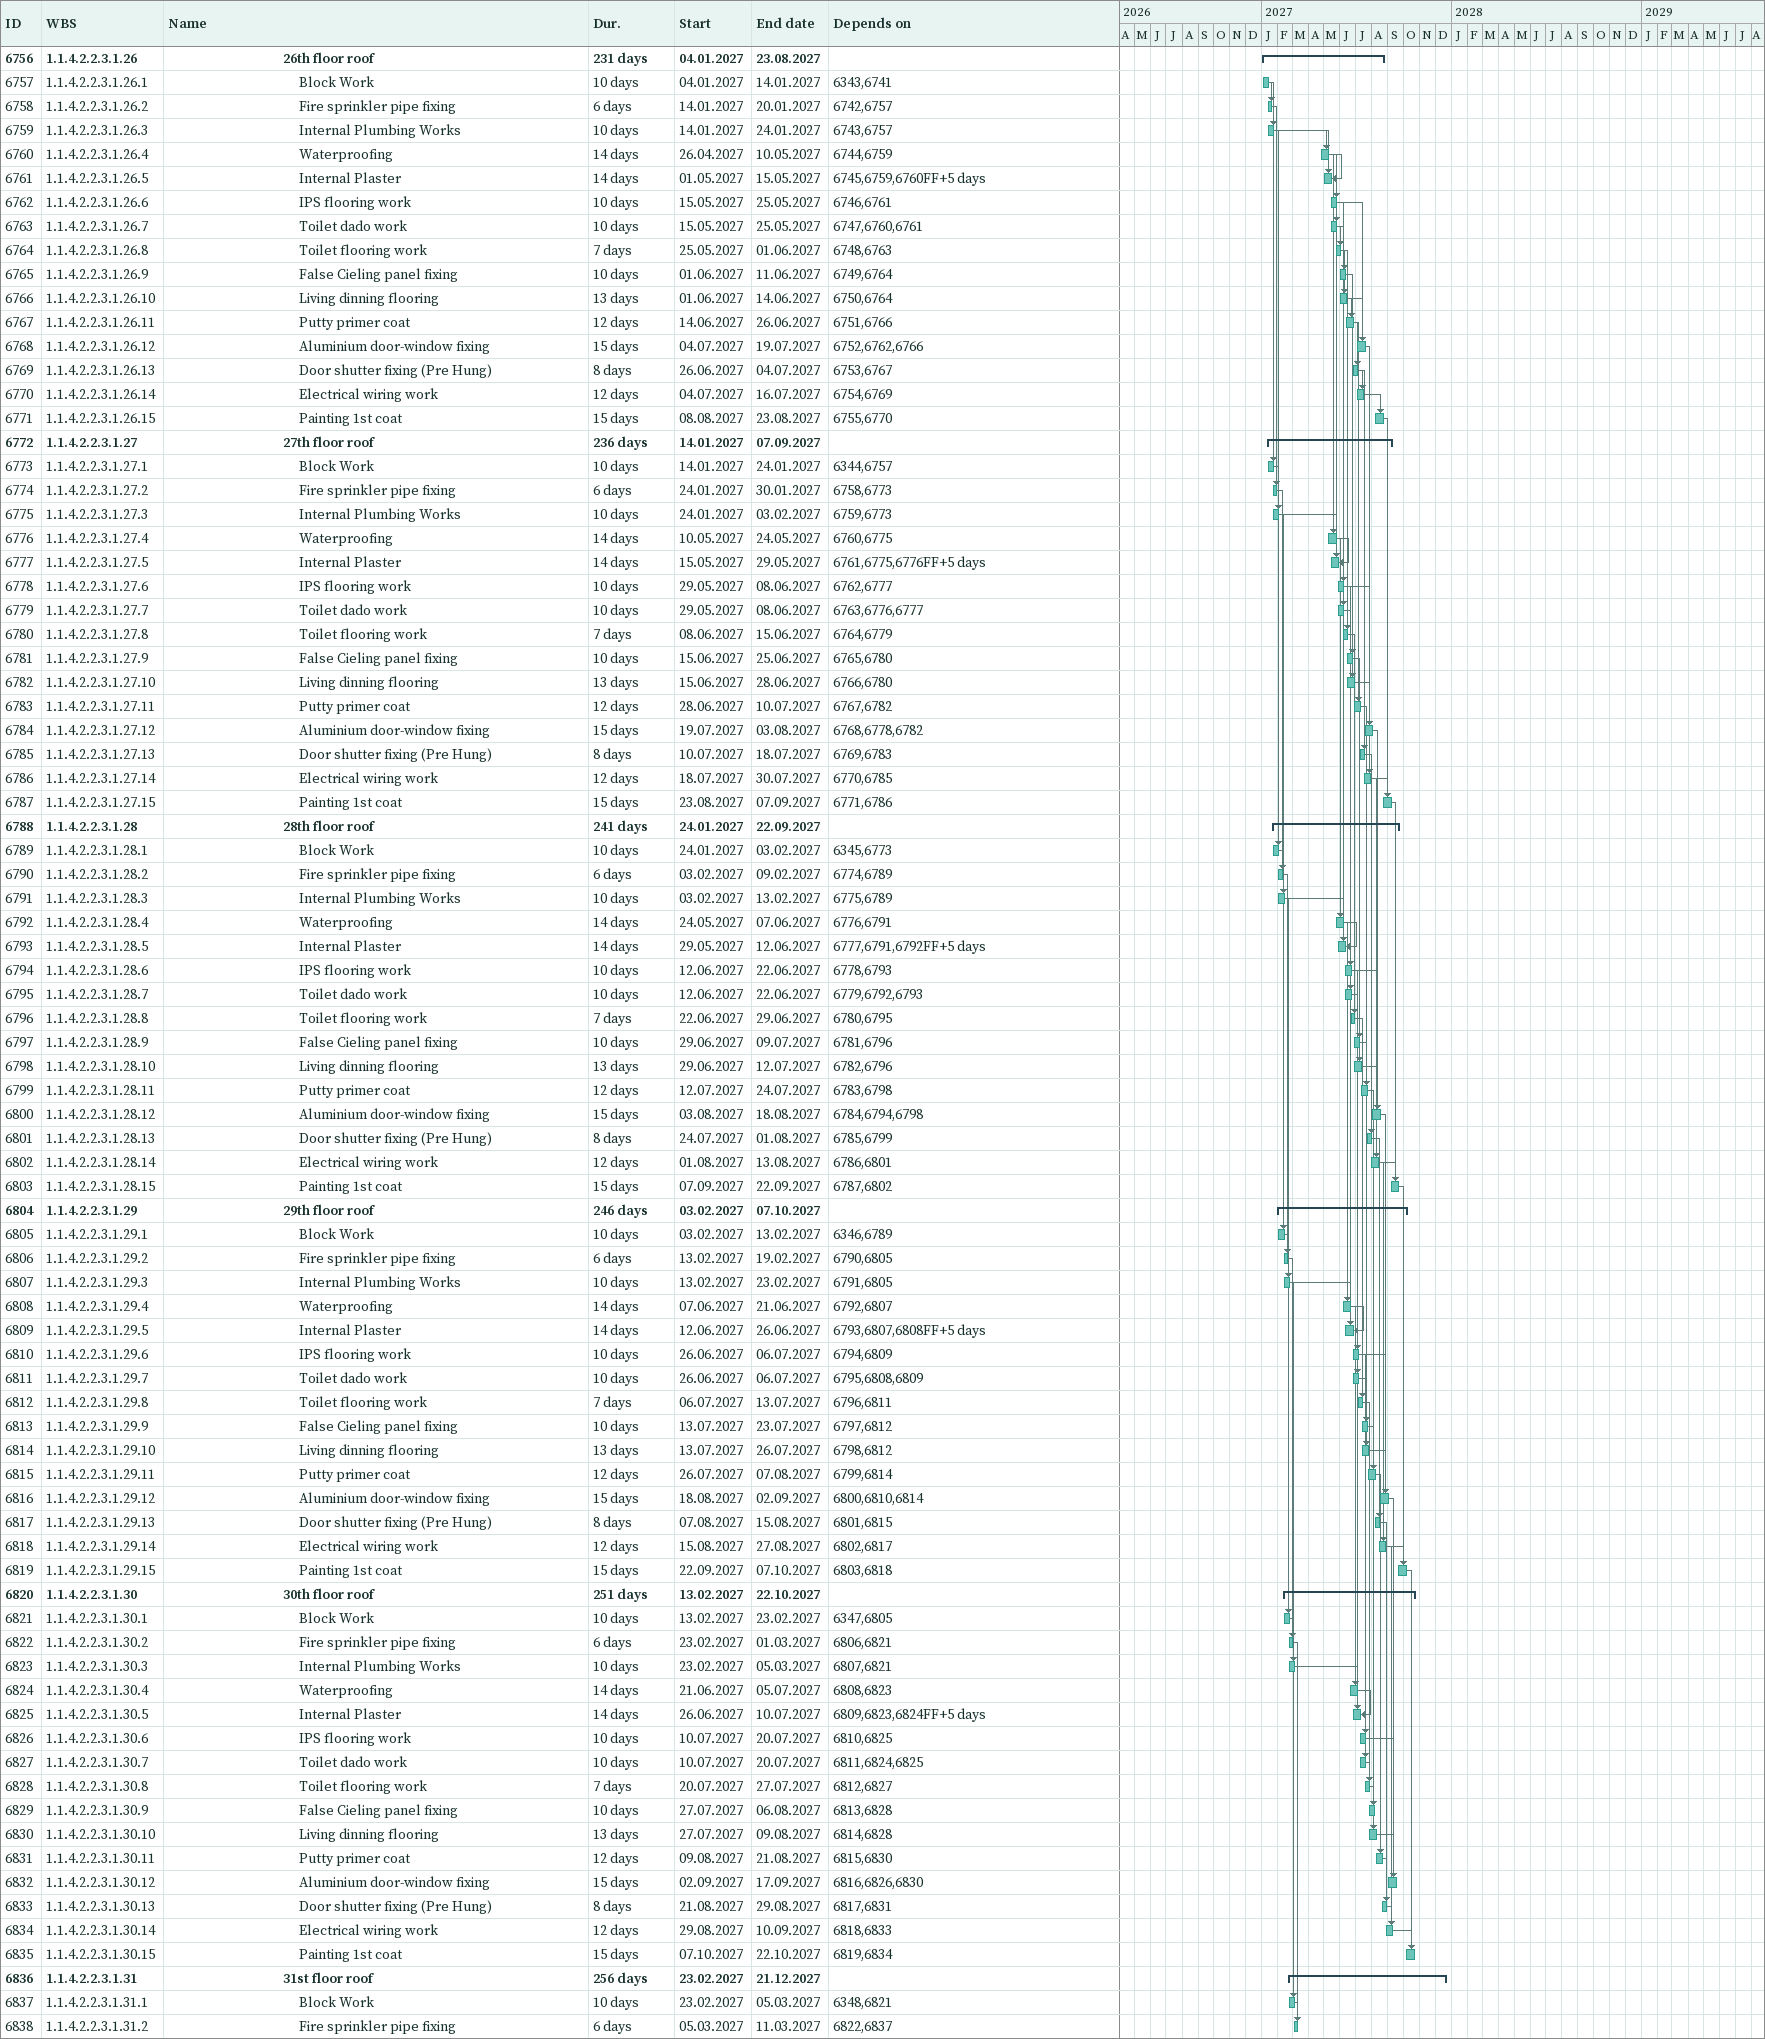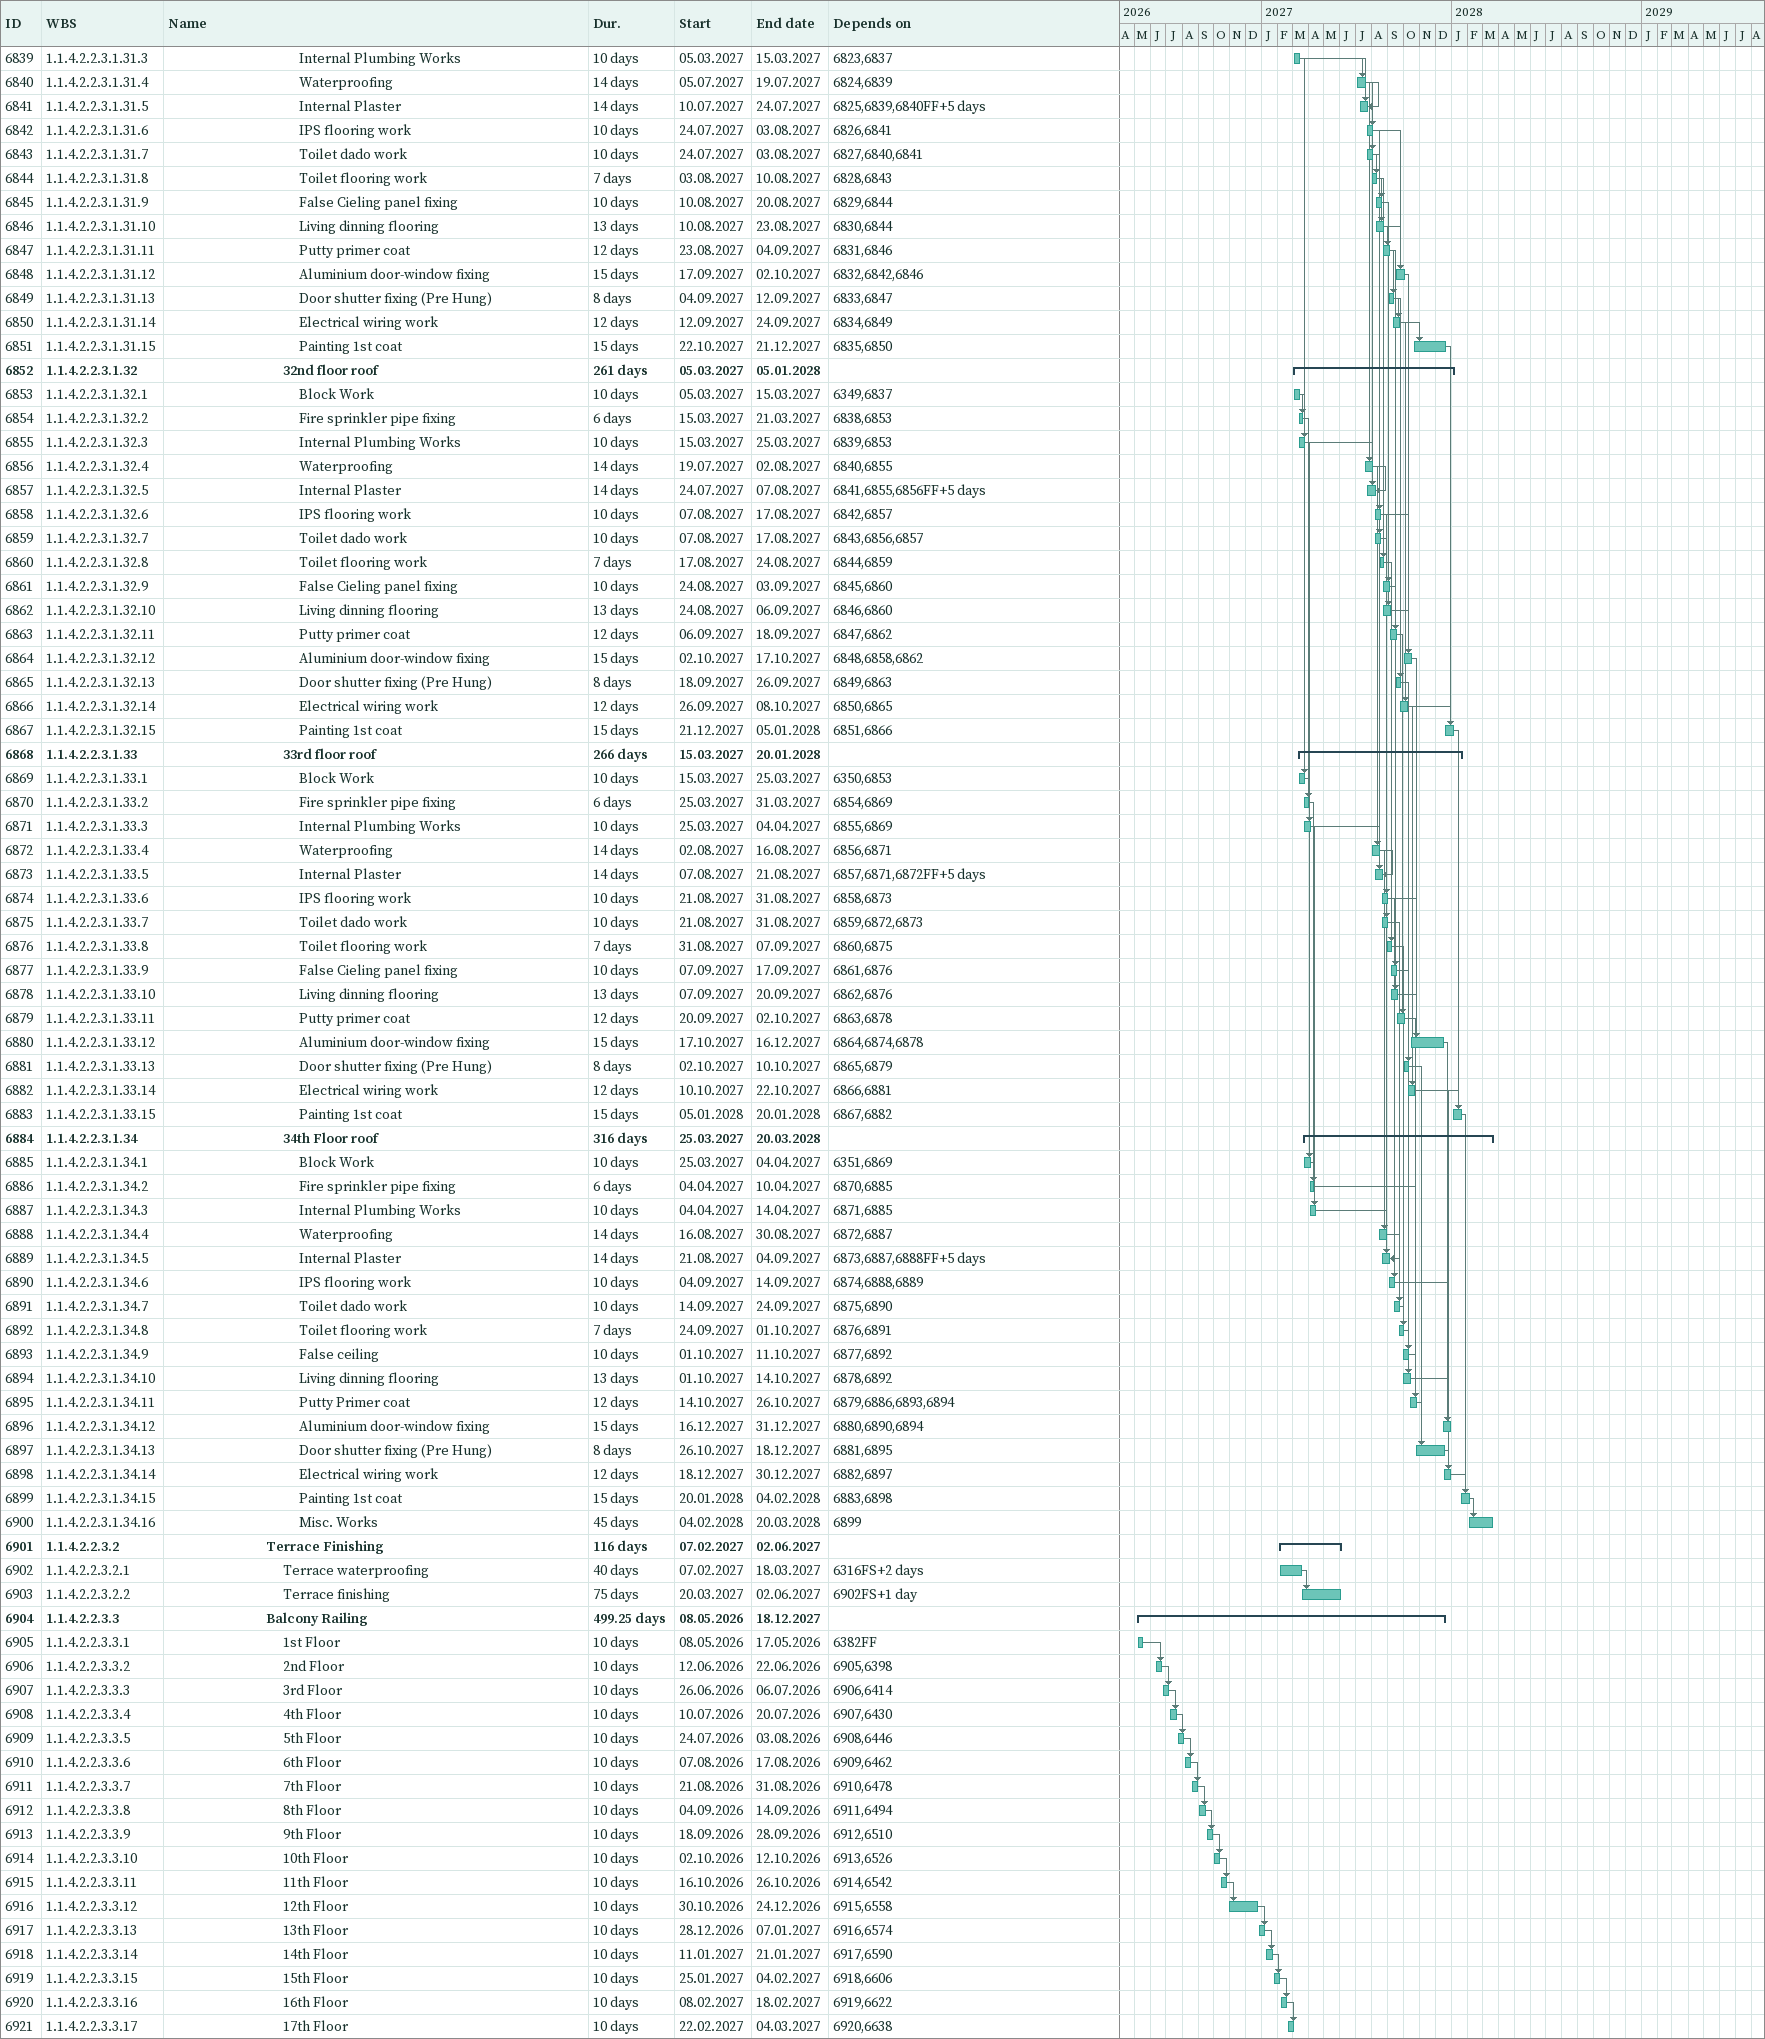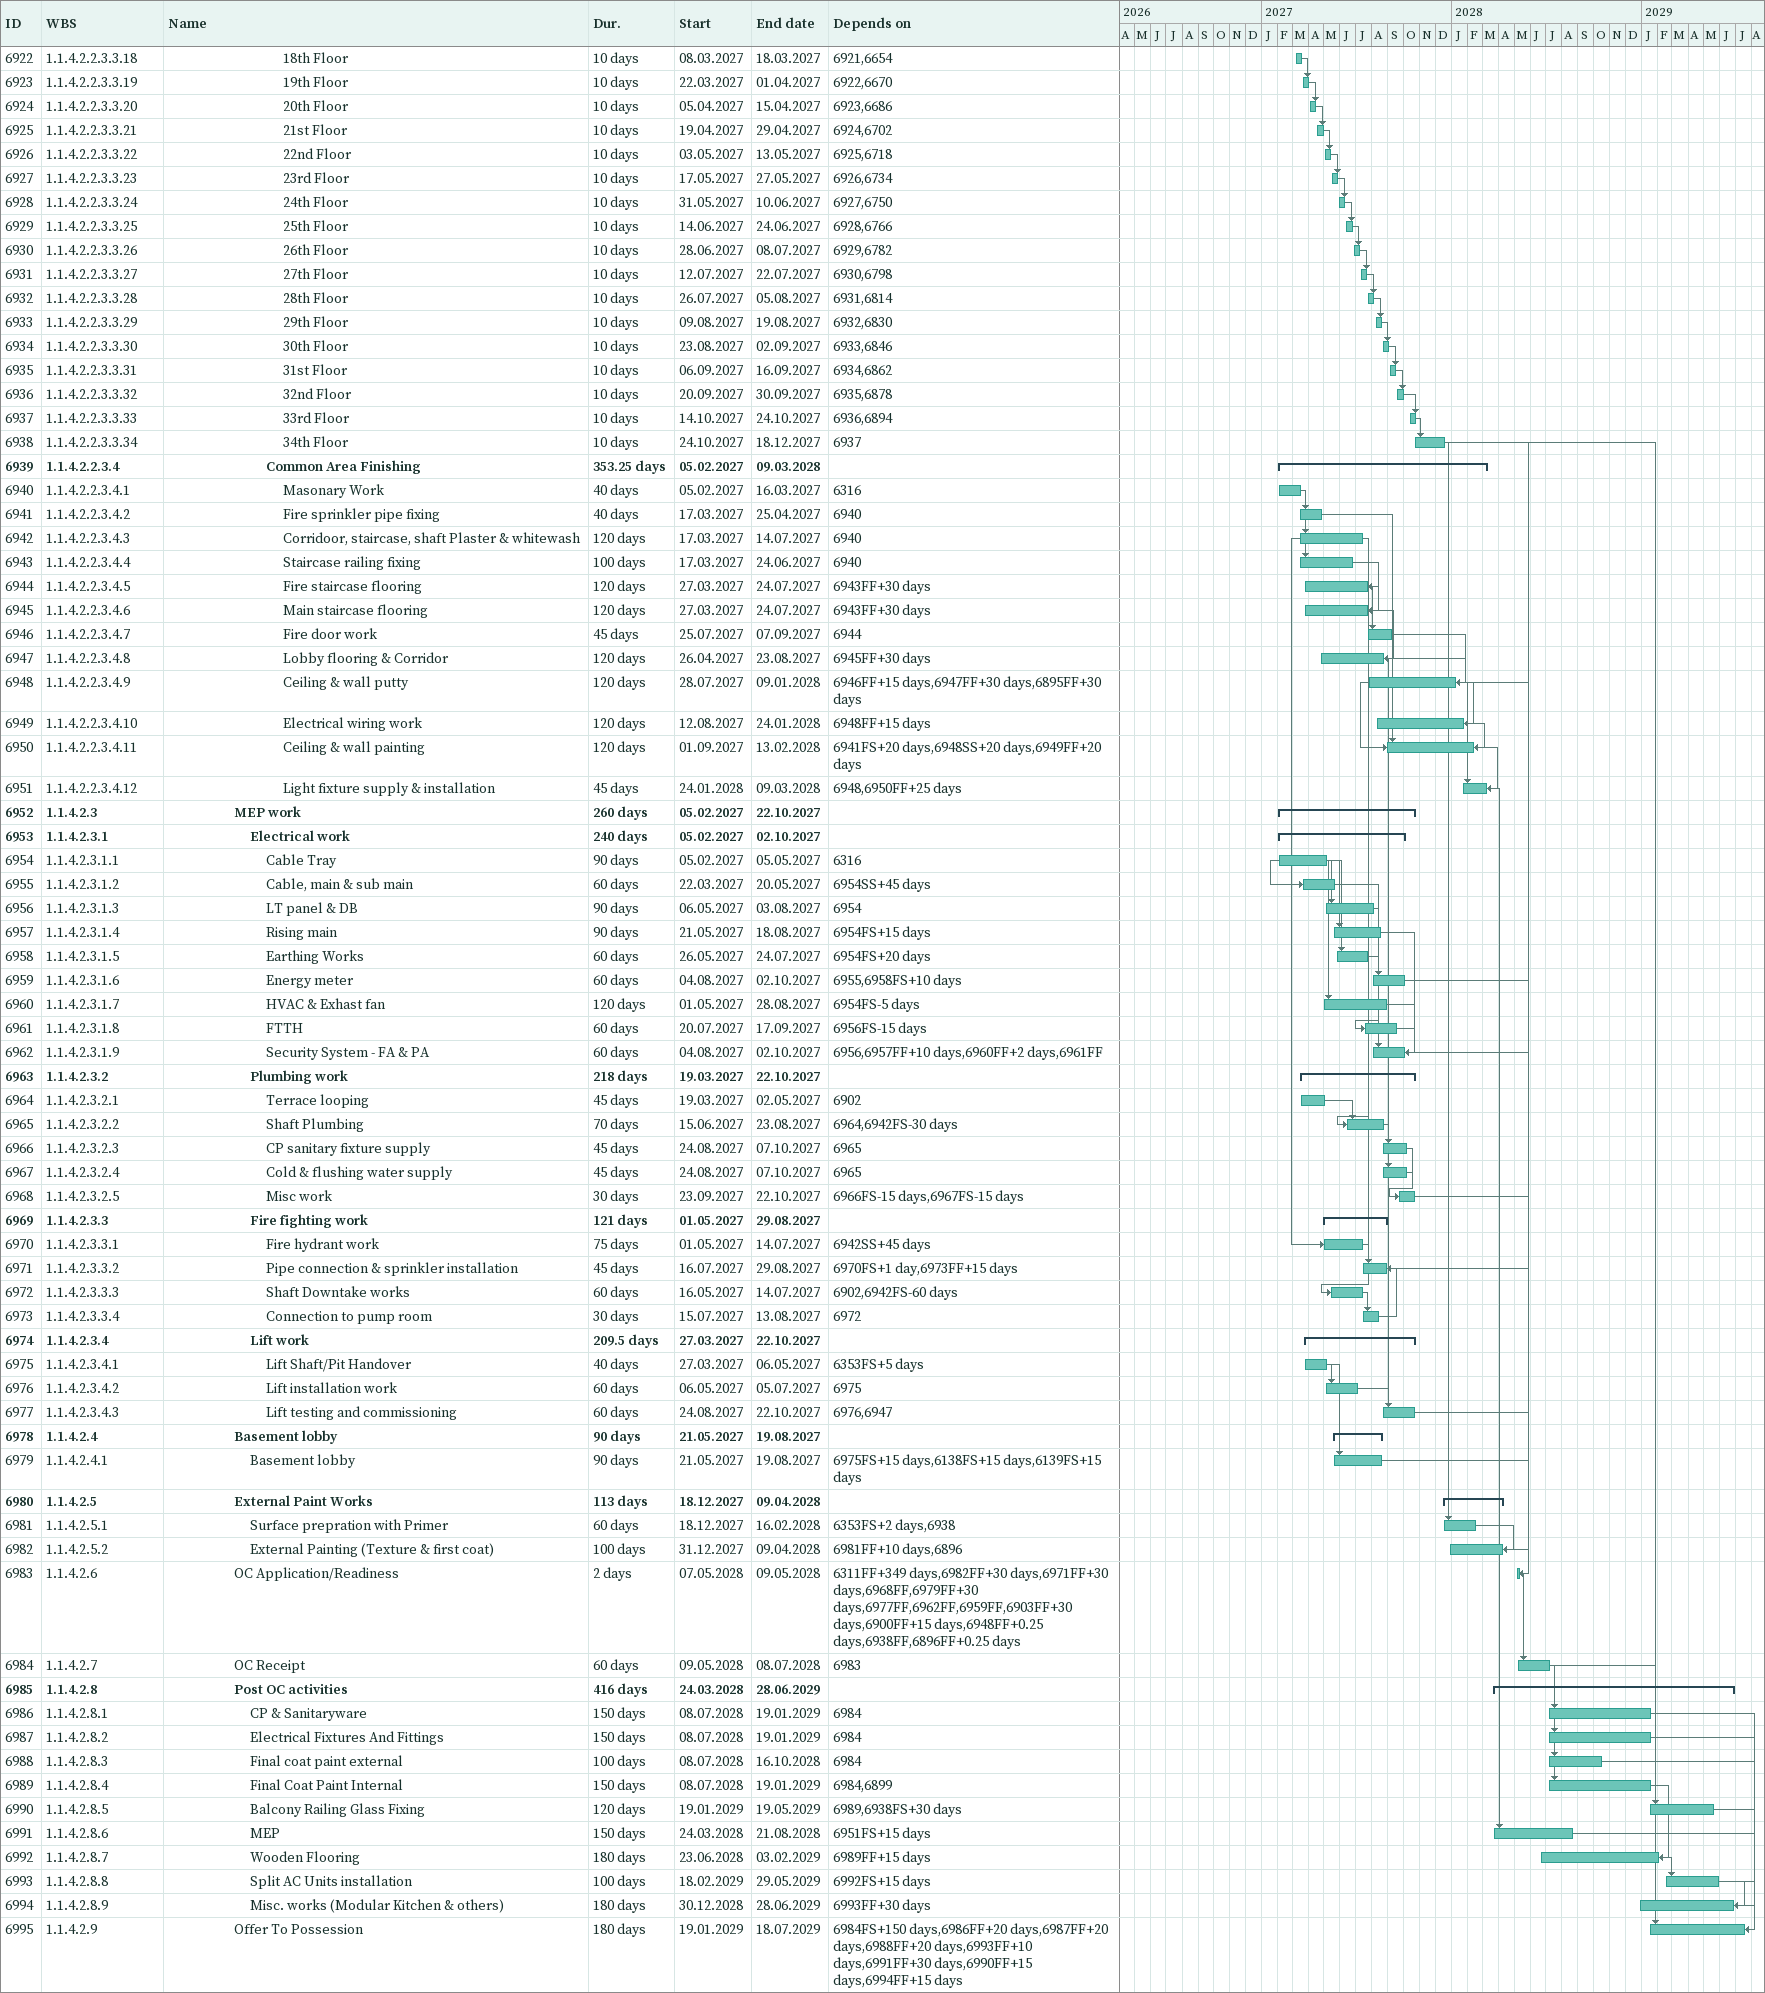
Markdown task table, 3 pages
| ID | WBS | Task | Duration | Start | Finish | Predecessors |
|---|---|---|---|---|---|---|
| 6756 | 1.1.4.2.2.3.1.26 | **26th floor roof** | 231d | 2027-01-04 | 2027-08-23 |  |
| 6757 | 1.1.4.2.2.3.1.26.1 | Block Work | 10d | 2027-01-04 | 2027-01-14 | 6343, 6741 |
| 6758 | 1.1.4.2.2.3.1.26.2 | Fire sprinkler pipe fixing | 6d | 2027-01-14 | 2027-01-20 | 6742, 6757 |
| 6759 | 1.1.4.2.2.3.1.26.3 | Internal Plumbing Works | 10d | 2027-01-14 | 2027-01-24 | 6743, 6757 |
| 6760 | 1.1.4.2.2.3.1.26.4 | Waterproofing | 14d | 2027-04-26 | 2027-05-10 | 6744, 6759 |
| 6761 | 1.1.4.2.2.3.1.26.5 | Internal Plaster | 14d | 2027-05-01 | 2027-05-15 | 6745, 6759, 6760FF+5d |
| 6762 | 1.1.4.2.2.3.1.26.6 | IPS flooring work | 10d | 2027-05-15 | 2027-05-25 | 6746, 6761 |
| 6763 | 1.1.4.2.2.3.1.26.7 | Toilet dado work | 10d | 2027-05-15 | 2027-05-25 | 6747, 6760, 6761 |
| 6764 | 1.1.4.2.2.3.1.26.8 | Toilet flooring work | 7d | 2027-05-25 | 2027-06-01 | 6748, 6763 |
| 6765 | 1.1.4.2.2.3.1.26.9 | False Cieling panel fixing | 10d | 2027-06-01 | 2027-06-11 | 6749, 6764 |
| 6766 | 1.1.4.2.2.3.1.26.10 | Living dinning flooring | 13d | 2027-06-01 | 2027-06-14 | 6750, 6764 |
| 6767 | 1.1.4.2.2.3.1.26.11 | Putty primer coat | 12d | 2027-06-14 | 2027-06-26 | 6751, 6766 |
| 6768 | 1.1.4.2.2.3.1.26.12 | Aluminium door-window fixing | 15d | 2027-07-04 | 2027-07-19 | 6752, 6762, 6766 |
| 6769 | 1.1.4.2.2.3.1.26.13 | Door shutter fixing (Pre Hung) | 8d | 2027-06-26 | 2027-07-04 | 6753, 6767 |
| 6770 | 1.1.4.2.2.3.1.26.14 | Electrical wiring work | 12d | 2027-07-04 | 2027-07-16 | 6754, 6769 |
| 6771 | 1.1.4.2.2.3.1.26.15 | Painting 1st coat | 15d | 2027-08-08 | 2027-08-23 | 6755, 6770 |
| 6772 | 1.1.4.2.2.3.1.27 | **27th floor roof** | 236d | 2027-01-14 | 2027-09-07 |  |
| 6773 | 1.1.4.2.2.3.1.27.1 | Block Work | 10d | 2027-01-14 | 2027-01-24 | 6344, 6757 |
| 6774 | 1.1.4.2.2.3.1.27.2 | Fire sprinkler pipe fixing | 6d | 2027-01-24 | 2027-01-30 | 6758, 6773 |
| 6775 | 1.1.4.2.2.3.1.27.3 | Internal Plumbing Works | 10d | 2027-01-24 | 2027-02-03 | 6759, 6773 |
| 6776 | 1.1.4.2.2.3.1.27.4 | Waterproofing | 14d | 2027-05-10 | 2027-05-24 | 6760, 6775 |
| 6777 | 1.1.4.2.2.3.1.27.5 | Internal Plaster | 14d | 2027-05-15 | 2027-05-29 | 6761, 6775, 6776FF+5d |
| 6778 | 1.1.4.2.2.3.1.27.6 | IPS flooring work | 10d | 2027-05-29 | 2027-06-08 | 6762, 6777 |
| 6779 | 1.1.4.2.2.3.1.27.7 | Toilet dado work | 10d | 2027-05-29 | 2027-06-08 | 6763, 6776, 6777 |
| 6780 | 1.1.4.2.2.3.1.27.8 | Toilet flooring work | 7d | 2027-06-08 | 2027-06-15 | 6764, 6779 |
| 6781 | 1.1.4.2.2.3.1.27.9 | False Cieling panel fixing | 10d | 2027-06-15 | 2027-06-25 | 6765, 6780 |
| 6782 | 1.1.4.2.2.3.1.27.10 | Living dinning flooring | 13d | 2027-06-15 | 2027-06-28 | 6766, 6780 |
| 6783 | 1.1.4.2.2.3.1.27.11 | Putty primer coat | 12d | 2027-06-28 | 2027-07-10 | 6767, 6782 |
| 6784 | 1.1.4.2.2.3.1.27.12 | Aluminium door-window fixing | 15d | 2027-07-19 | 2027-08-03 | 6768, 6778, 6782 |
| 6785 | 1.1.4.2.2.3.1.27.13 | Door shutter fixing (Pre Hung) | 8d | 2027-07-10 | 2027-07-18 | 6769, 6783 |
| 6786 | 1.1.4.2.2.3.1.27.14 | Electrical wiring work | 12d | 2027-07-18 | 2027-07-30 | 6770, 6785 |
| 6787 | 1.1.4.2.2.3.1.27.15 | Painting 1st coat | 15d | 2027-08-23 | 2027-09-07 | 6771, 6786 |
| 6788 | 1.1.4.2.2.3.1.28 | **28th floor roof** | 241d | 2027-01-24 | 2027-09-22 |  |
| 6789 | 1.1.4.2.2.3.1.28.1 | Block Work | 10d | 2027-01-24 | 2027-02-03 | 6345, 6773 |
| 6790 | 1.1.4.2.2.3.1.28.2 | Fire sprinkler pipe fixing | 6d | 2027-02-03 | 2027-02-09 | 6774, 6789 |
| 6791 | 1.1.4.2.2.3.1.28.3 | Internal Plumbing Works | 10d | 2027-02-03 | 2027-02-13 | 6775, 6789 |
| 6792 | 1.1.4.2.2.3.1.28.4 | Waterproofing | 14d | 2027-05-24 | 2027-06-07 | 6776, 6791 |
| 6793 | 1.1.4.2.2.3.1.28.5 | Internal Plaster | 14d | 2027-05-29 | 2027-06-12 | 6777, 6791, 6792FF+5d |
| 6794 | 1.1.4.2.2.3.1.28.6 | IPS flooring work | 10d | 2027-06-12 | 2027-06-22 | 6778, 6793 |
| 6795 | 1.1.4.2.2.3.1.28.7 | Toilet dado work | 10d | 2027-06-12 | 2027-06-22 | 6779, 6792, 6793 |
| 6796 | 1.1.4.2.2.3.1.28.8 | Toilet flooring work | 7d | 2027-06-22 | 2027-06-29 | 6780, 6795 |
| 6797 | 1.1.4.2.2.3.1.28.9 | False Cieling panel fixing | 10d | 2027-06-29 | 2027-07-09 | 6781, 6796 |
| 6798 | 1.1.4.2.2.3.1.28.10 | Living dinning flooring | 13d | 2027-06-29 | 2027-07-12 | 6782, 6796 |
| 6799 | 1.1.4.2.2.3.1.28.11 | Putty primer coat | 12d | 2027-07-12 | 2027-07-24 | 6783, 6798 |
| 6800 | 1.1.4.2.2.3.1.28.12 | Aluminium door-window fixing | 15d | 2027-08-03 | 2027-08-18 | 6784, 6794, 6798 |
| 6801 | 1.1.4.2.2.3.1.28.13 | Door shutter fixing (Pre Hung) | 8d | 2027-07-24 | 2027-08-01 | 6785, 6799 |
| 6802 | 1.1.4.2.2.3.1.28.14 | Electrical wiring work | 12d | 2027-08-01 | 2027-08-13 | 6786, 6801 |
| 6803 | 1.1.4.2.2.3.1.28.15 | Painting 1st coat | 15d | 2027-09-07 | 2027-09-22 | 6787, 6802 |
| 6804 | 1.1.4.2.2.3.1.29 | **29th floor roof** | 246d | 2027-02-03 | 2027-10-07 |  |
| 6805 | 1.1.4.2.2.3.1.29.1 | Block Work | 10d | 2027-02-03 | 2027-02-13 | 6346, 6789 |
| 6806 | 1.1.4.2.2.3.1.29.2 | Fire sprinkler pipe fixing | 6d | 2027-02-13 | 2027-02-19 | 6790, 6805 |
| 6807 | 1.1.4.2.2.3.1.29.3 | Internal Plumbing Works | 10d | 2027-02-13 | 2027-02-23 | 6791, 6805 |
| 6808 | 1.1.4.2.2.3.1.29.4 | Waterproofing | 14d | 2027-06-07 | 2027-06-21 | 6792, 6807 |
| 6809 | 1.1.4.2.2.3.1.29.5 | Internal Plaster | 14d | 2027-06-12 | 2027-06-26 | 6793, 6807, 6808FF+5d |
| 6810 | 1.1.4.2.2.3.1.29.6 | IPS flooring work | 10d | 2027-06-26 | 2027-07-06 | 6794, 6809 |
| 6811 | 1.1.4.2.2.3.1.29.7 | Toilet dado work | 10d | 2027-06-26 | 2027-07-06 | 6795, 6808, 6809 |
| 6812 | 1.1.4.2.2.3.1.29.8 | Toilet flooring work | 7d | 2027-07-06 | 2027-07-13 | 6796, 6811 |
| 6813 | 1.1.4.2.2.3.1.29.9 | False Cieling panel fixing | 10d | 2027-07-13 | 2027-07-23 | 6797, 6812 |
| 6814 | 1.1.4.2.2.3.1.29.10 | Living dinning flooring | 13d | 2027-07-13 | 2027-07-26 | 6798, 6812 |
| 6815 | 1.1.4.2.2.3.1.29.11 | Putty primer coat | 12d | 2027-07-26 | 2027-08-07 | 6799, 6814 |
| 6816 | 1.1.4.2.2.3.1.29.12 | Aluminium door-window fixing | 15d | 2027-08-18 | 2027-09-02 | 6800, 6810, 6814 |
| 6817 | 1.1.4.2.2.3.1.29.13 | Door shutter fixing (Pre Hung) | 8d | 2027-08-07 | 2027-08-15 | 6801, 6815 |
| 6818 | 1.1.4.2.2.3.1.29.14 | Electrical wiring work | 12d | 2027-08-15 | 2027-08-27 | 6802, 6817 |
| 6819 | 1.1.4.2.2.3.1.29.15 | Painting 1st coat | 15d | 2027-09-22 | 2027-10-07 | 6803, 6818 |
| 6820 | 1.1.4.2.2.3.1.30 | **30th floor roof** | 251d | 2027-02-13 | 2027-10-22 |  |
| 6821 | 1.1.4.2.2.3.1.30.1 | Block Work | 10d | 2027-02-13 | 2027-02-23 | 6347, 6805 |
| 6822 | 1.1.4.2.2.3.1.30.2 | Fire sprinkler pipe fixing | 6d | 2027-02-23 | 2027-03-01 | 6806, 6821 |
| 6823 | 1.1.4.2.2.3.1.30.3 | Internal Plumbing Works | 10d | 2027-02-23 | 2027-03-05 | 6807, 6821 |
| 6824 | 1.1.4.2.2.3.1.30.4 | Waterproofing | 14d | 2027-06-21 | 2027-07-05 | 6808, 6823 |
| 6825 | 1.1.4.2.2.3.1.30.5 | Internal Plaster | 14d | 2027-06-26 | 2027-07-10 | 6809, 6823, 6824FF+5d |
| 6826 | 1.1.4.2.2.3.1.30.6 | IPS flooring work | 10d | 2027-07-10 | 2027-07-20 | 6810, 6825 |
| 6827 | 1.1.4.2.2.3.1.30.7 | Toilet dado work | 10d | 2027-07-10 | 2027-07-20 | 6811, 6824, 6825 |
| 6828 | 1.1.4.2.2.3.1.30.8 | Toilet flooring work | 7d | 2027-07-20 | 2027-07-27 | 6812, 6827 |
| 6829 | 1.1.4.2.2.3.1.30.9 | False Cieling panel fixing | 10d | 2027-07-27 | 2027-08-06 | 6813, 6828 |
| 6830 | 1.1.4.2.2.3.1.30.10 | Living dinning flooring | 13d | 2027-07-27 | 2027-08-09 | 6814, 6828 |
| 6831 | 1.1.4.2.2.3.1.30.11 | Putty primer coat | 12d | 2027-08-09 | 2027-08-21 | 6815, 6830 |
| 6832 | 1.1.4.2.2.3.1.30.12 | Aluminium door-window fixing | 15d | 2027-09-02 | 2027-09-17 | 6816, 6826, 6830 |
| 6833 | 1.1.4.2.2.3.1.30.13 | Door shutter fixing (Pre Hung) | 8d | 2027-08-21 | 2027-08-29 | 6817, 6831 |
| 6834 | 1.1.4.2.2.3.1.30.14 | Electrical wiring work | 12d | 2027-08-29 | 2027-09-10 | 6818, 6833 |
| 6835 | 1.1.4.2.2.3.1.30.15 | Painting 1st coat | 15d | 2027-10-07 | 2027-10-22 | 6819, 6834 |
| 6836 | 1.1.4.2.2.3.1.31 | **31st floor roof** | 256d | 2027-02-23 | 2027-12-21 |  |
| 6837 | 1.1.4.2.2.3.1.31.1 | Block Work | 10d | 2027-02-23 | 2027-03-05 | 6348, 6821 |
| 6838 | 1.1.4.2.2.3.1.31.2 | Fire sprinkler pipe fixing | 6d | 2027-03-05 | 2027-03-11 | 6822, 6837 |
| 6839 | 1.1.4.2.2.3.1.31.3 | Internal Plumbing Works | 10d | 2027-03-05 | 2027-03-15 | 6823, 6837 |
| 6840 | 1.1.4.2.2.3.1.31.4 | Waterproofing | 14d | 2027-07-05 | 2027-07-19 | 6824, 6839 |
| 6841 | 1.1.4.2.2.3.1.31.5 | Internal Plaster | 14d | 2027-07-10 | 2027-07-24 | 6825, 6839, 6840FF+5d |
| 6842 | 1.1.4.2.2.3.1.31.6 | IPS flooring work | 10d | 2027-07-24 | 2027-08-03 | 6826, 6841 |
| 6843 | 1.1.4.2.2.3.1.31.7 | Toilet dado work | 10d | 2027-07-24 | 2027-08-03 | 6827, 6840, 6841 |
| 6844 | 1.1.4.2.2.3.1.31.8 | Toilet flooring work | 7d | 2027-08-03 | 2027-08-10 | 6828, 6843 |
| 6845 | 1.1.4.2.2.3.1.31.9 | False Cieling panel fixing | 10d | 2027-08-10 | 2027-08-20 | 6829, 6844 |
| 6846 | 1.1.4.2.2.3.1.31.10 | Living dinning flooring | 13d | 2027-08-10 | 2027-08-23 | 6830, 6844 |
| 6847 | 1.1.4.2.2.3.1.31.11 | Putty primer coat | 12d | 2027-08-23 | 2027-09-04 | 6831, 6846 |
| 6848 | 1.1.4.2.2.3.1.31.12 | Aluminium door-window fixing | 15d | 2027-09-17 | 2027-10-02 | 6832, 6842, 6846 |
| 6849 | 1.1.4.2.2.3.1.31.13 | Door shutter fixing (Pre Hung) | 8d | 2027-09-04 | 2027-09-12 | 6833, 6847 |
| 6850 | 1.1.4.2.2.3.1.31.14 | Electrical wiring work | 12d | 2027-09-12 | 2027-09-24 | 6834, 6849 |
| 6851 | 1.1.4.2.2.3.1.31.15 | Painting 1st coat | 15d | 2027-10-22 | 2027-12-21 | 6835, 6850 |
| 6852 | 1.1.4.2.2.3.1.32 | **32nd floor roof** | 261d | 2027-03-05 | 2028-01-05 |  |
| 6853 | 1.1.4.2.2.3.1.32.1 | Block Work | 10d | 2027-03-05 | 2027-03-15 | 6349, 6837 |
| 6854 | 1.1.4.2.2.3.1.32.2 | Fire sprinkler pipe fixing | 6d | 2027-03-15 | 2027-03-21 | 6838, 6853 |
| 6855 | 1.1.4.2.2.3.1.32.3 | Internal Plumbing Works | 10d | 2027-03-15 | 2027-03-25 | 6839, 6853 |
| 6856 | 1.1.4.2.2.3.1.32.4 | Waterproofing | 14d | 2027-07-19 | 2027-08-02 | 6840, 6855 |
| 6857 | 1.1.4.2.2.3.1.32.5 | Internal Plaster | 14d | 2027-07-24 | 2027-08-07 | 6841, 6855, 6856FF+5d |
| 6858 | 1.1.4.2.2.3.1.32.6 | IPS flooring work | 10d | 2027-08-07 | 2027-08-17 | 6842, 6857 |
| 6859 | 1.1.4.2.2.3.1.32.7 | Toilet dado work | 10d | 2027-08-07 | 2027-08-17 | 6843, 6856, 6857 |
| 6860 | 1.1.4.2.2.3.1.32.8 | Toilet flooring work | 7d | 2027-08-17 | 2027-08-24 | 6844, 6859 |
| 6861 | 1.1.4.2.2.3.1.32.9 | False Cieling panel fixing | 10d | 2027-08-24 | 2027-09-03 | 6845, 6860 |
| 6862 | 1.1.4.2.2.3.1.32.10 | Living dinning flooring | 13d | 2027-08-24 | 2027-09-06 | 6846, 6860 |
| 6863 | 1.1.4.2.2.3.1.32.11 | Putty primer coat | 12d | 2027-09-06 | 2027-09-18 | 6847, 6862 |
| 6864 | 1.1.4.2.2.3.1.32.12 | Aluminium door-window fixing | 15d | 2027-10-02 | 2027-10-17 | 6848, 6858, 6862 |
| 6865 | 1.1.4.2.2.3.1.32.13 | Door shutter fixing (Pre Hung) | 8d | 2027-09-18 | 2027-09-26 | 6849, 6863 |
| 6866 | 1.1.4.2.2.3.1.32.14 | Electrical wiring work | 12d | 2027-09-26 | 2027-10-08 | 6850, 6865 |
| 6867 | 1.1.4.2.2.3.1.32.15 | Painting 1st coat | 15d | 2027-12-21 | 2028-01-05 | 6851, 6866 |
| 6868 | 1.1.4.2.2.3.1.33 | **33rd floor roof** | 266d | 2027-03-15 | 2028-01-20 |  |
| 6869 | 1.1.4.2.2.3.1.33.1 | Block Work | 10d | 2027-03-15 | 2027-03-25 | 6350, 6853 |
| 6870 | 1.1.4.2.2.3.1.33.2 | Fire sprinkler pipe fixing | 6d | 2027-03-25 | 2027-03-31 | 6854, 6869 |
| 6871 | 1.1.4.2.2.3.1.33.3 | Internal Plumbing Works | 10d | 2027-03-25 | 2027-04-04 | 6855, 6869 |
| 6872 | 1.1.4.2.2.3.1.33.4 | Waterproofing | 14d | 2027-08-02 | 2027-08-16 | 6856, 6871 |
| 6873 | 1.1.4.2.2.3.1.33.5 | Internal Plaster | 14d | 2027-08-07 | 2027-08-21 | 6857, 6871, 6872FF+5d |
| 6874 | 1.1.4.2.2.3.1.33.6 | IPS flooring work | 10d | 2027-08-21 | 2027-08-31 | 6858, 6873 |
| 6875 | 1.1.4.2.2.3.1.33.7 | Toilet dado work | 10d | 2027-08-21 | 2027-08-31 | 6859, 6872, 6873 |
| 6876 | 1.1.4.2.2.3.1.33.8 | Toilet flooring work | 7d | 2027-08-31 | 2027-09-07 | 6860, 6875 |
| 6877 | 1.1.4.2.2.3.1.33.9 | False Cieling panel fixing | 10d | 2027-09-07 | 2027-09-17 | 6861, 6876 |
| 6878 | 1.1.4.2.2.3.1.33.10 | Living dinning flooring | 13d | 2027-09-07 | 2027-09-20 | 6862, 6876 |
| 6879 | 1.1.4.2.2.3.1.33.11 | Putty primer coat | 12d | 2027-09-20 | 2027-10-02 | 6863, 6878 |
| 6880 | 1.1.4.2.2.3.1.33.12 | Aluminium door-window fixing | 15d | 2027-10-17 | 2027-12-16 | 6864, 6874, 6878 |
| 6881 | 1.1.4.2.2.3.1.33.13 | Door shutter fixing (Pre Hung) | 8d | 2027-10-02 | 2027-10-10 | 6865, 6879 |
| 6882 | 1.1.4.2.2.3.1.33.14 | Electrical wiring work | 12d | 2027-10-10 | 2027-10-22 | 6866, 6881 |
| 6883 | 1.1.4.2.2.3.1.33.15 | Painting 1st coat | 15d | 2028-01-05 | 2028-01-20 | 6867, 6882 |
| 6884 | 1.1.4.2.2.3.1.34 | **34th Floor roof** | 316d | 2027-03-25 | 2028-03-20 |  |
| 6885 | 1.1.4.2.2.3.1.34.1 | Block Work | 10d | 2027-03-25 | 2027-04-04 | 6351, 6869 |
| 6886 | 1.1.4.2.2.3.1.34.2 | Fire sprinkler pipe fixing | 6d | 2027-04-04 | 2027-04-10 | 6870, 6885 |
| 6887 | 1.1.4.2.2.3.1.34.3 | Internal Plumbing Works | 10d | 2027-04-04 | 2027-04-14 | 6871, 6885 |
| 6888 | 1.1.4.2.2.3.1.34.4 | Waterproofing | 14d | 2027-08-16 | 2027-08-30 | 6872, 6887 |
| 6889 | 1.1.4.2.2.3.1.34.5 | Internal Plaster | 14d | 2027-08-21 | 2027-09-04 | 6873, 6887, 6888FF+5d |
| 6890 | 1.1.4.2.2.3.1.34.6 | IPS flooring work | 10d | 2027-09-04 | 2027-09-14 | 6874, 6888, 6889 |
| 6891 | 1.1.4.2.2.3.1.34.7 | Toilet dado work | 10d | 2027-09-14 | 2027-09-24 | 6875, 6890 |
| 6892 | 1.1.4.2.2.3.1.34.8 | Toilet flooring work | 7d | 2027-09-24 | 2027-10-01 | 6876, 6891 |
| 6893 | 1.1.4.2.2.3.1.34.9 | False ceiling | 10d | 2027-10-01 | 2027-10-11 | 6877, 6892 |
| 6894 | 1.1.4.2.2.3.1.34.10 | Living dinning flooring | 13d | 2027-10-01 | 2027-10-14 | 6878, 6892 |
| 6895 | 1.1.4.2.2.3.1.34.11 | Putty Primer coat | 12d | 2027-10-14 | 2027-10-26 | 6879, 6886, 6893, 6894 |
| 6896 | 1.1.4.2.2.3.1.34.12 | Aluminium door-window fixing | 15d | 2027-12-16 | 2027-12-31 | 6880, 6890, 6894 |
| 6897 | 1.1.4.2.2.3.1.34.13 | Door shutter fixing (Pre Hung) | 8d | 2027-10-26 | 2027-12-18 | 6881, 6895 |
| 6898 | 1.1.4.2.2.3.1.34.14 | Electrical wiring work | 12d | 2027-12-18 | 2027-12-30 | 6882, 6897 |
| 6899 | 1.1.4.2.2.3.1.34.15 | Painting 1st coat | 15d | 2028-01-20 | 2028-02-04 | 6883, 6898 |
| 6900 | 1.1.4.2.2.3.1.34.16 | Misc. Works | 45d | 2028-02-04 | 2028-03-20 | 6899 |
| 6901 | 1.1.4.2.2.3.2 | **Terrace Finishing** | 116d | 2027-02-07 | 2027-06-02 |  |
| 6902 | 1.1.4.2.2.3.2.1 | Terrace waterproofing | 40d | 2027-02-07 | 2027-03-18 | 6316FS+2d |
| 6903 | 1.1.4.2.2.3.2.2 | Terrace finishing | 75d | 2027-03-20 | 2027-06-02 | 6902FS+1d |
| 6904 | 1.1.4.2.2.3.3 | **Balcony Railing** | 499.25d | 2026-05-08 | 2027-12-18 |  |
| 6905 | 1.1.4.2.2.3.3.1 | 1st Floor | 10d | 2026-05-08 | 2026-05-17 | 6382FF |
| 6906 | 1.1.4.2.2.3.3.2 | 2nd Floor | 10d | 2026-06-12 | 2026-06-22 | 6905, 6398 |
| 6907 | 1.1.4.2.2.3.3.3 | 3rd Floor | 10d | 2026-06-26 | 2026-07-06 | 6906, 6414 |
| 6908 | 1.1.4.2.2.3.3.4 | 4th Floor | 10d | 2026-07-10 | 2026-07-20 | 6907, 6430 |
| 6909 | 1.1.4.2.2.3.3.5 | 5th Floor | 10d | 2026-07-24 | 2026-08-03 | 6908, 6446 |
| 6910 | 1.1.4.2.2.3.3.6 | 6th Floor | 10d | 2026-08-07 | 2026-08-17 | 6909, 6462 |
| 6911 | 1.1.4.2.2.3.3.7 | 7th Floor | 10d | 2026-08-21 | 2026-08-31 | 6910, 6478 |
| 6912 | 1.1.4.2.2.3.3.8 | 8th Floor | 10d | 2026-09-04 | 2026-09-14 | 6911, 6494 |
| 6913 | 1.1.4.2.2.3.3.9 | 9th Floor | 10d | 2026-09-18 | 2026-09-28 | 6912, 6510 |
| 6914 | 1.1.4.2.2.3.3.10 | 10th Floor | 10d | 2026-10-02 | 2026-10-12 | 6913, 6526 |
| 6915 | 1.1.4.2.2.3.3.11 | 11th Floor | 10d | 2026-10-16 | 2026-10-26 | 6914, 6542 |
| 6916 | 1.1.4.2.2.3.3.12 | 12th Floor | 10d | 2026-10-30 | 2026-12-24 | 6915, 6558 |
| 6917 | 1.1.4.2.2.3.3.13 | 13th Floor | 10d | 2026-12-28 | 2027-01-07 | 6916, 6574 |
| 6918 | 1.1.4.2.2.3.3.14 | 14th Floor | 10d | 2027-01-11 | 2027-01-21 | 6917, 6590 |
| 6919 | 1.1.4.2.2.3.3.15 | 15th Floor | 10d | 2027-01-25 | 2027-02-04 | 6918, 6606 |
| 6920 | 1.1.4.2.2.3.3.16 | 16th Floor | 10d | 2027-02-08 | 2027-02-18 | 6919, 6622 |
| 6921 | 1.1.4.2.2.3.3.17 | 17th Floor | 10d | 2027-02-22 | 2027-03-04 | 6920, 6638 |
| 6922 | 1.1.4.2.2.3.3.18 | 18th Floor | 10d | 2027-03-08 | 2027-03-18 | 6921, 6654 |
| 6923 | 1.1.4.2.2.3.3.19 | 19th Floor | 10d | 2027-03-22 | 2027-04-01 | 6922, 6670 |
| 6924 | 1.1.4.2.2.3.3.20 | 20th Floor | 10d | 2027-04-05 | 2027-04-15 | 6923, 6686 |
| 6925 | 1.1.4.2.2.3.3.21 | 21st Floor | 10d | 2027-04-19 | 2027-04-29 | 6924, 6702 |
| 6926 | 1.1.4.2.2.3.3.22 | 22nd Floor | 10d | 2027-05-03 | 2027-05-13 | 6925, 6718 |
| 6927 | 1.1.4.2.2.3.3.23 | 23rd Floor | 10d | 2027-05-17 | 2027-05-27 | 6926, 6734 |
| 6928 | 1.1.4.2.2.3.3.24 | 24th Floor | 10d | 2027-05-31 | 2027-06-10 | 6927, 6750 |
| 6929 | 1.1.4.2.2.3.3.25 | 25th Floor | 10d | 2027-06-14 | 2027-06-24 | 6928, 6766 |
| 6930 | 1.1.4.2.2.3.3.26 | 26th Floor | 10d | 2027-06-28 | 2027-07-08 | 6929, 6782 |
| 6931 | 1.1.4.2.2.3.3.27 | 27th Floor | 10d | 2027-07-12 | 2027-07-22 | 6930, 6798 |
| 6932 | 1.1.4.2.2.3.3.28 | 28th Floor | 10d | 2027-07-26 | 2027-08-05 | 6931, 6814 |
| 6933 | 1.1.4.2.2.3.3.29 | 29th Floor | 10d | 2027-08-09 | 2027-08-19 | 6932, 6830 |
| 6934 | 1.1.4.2.2.3.3.30 | 30th Floor | 10d | 2027-08-23 | 2027-09-02 | 6933, 6846 |
| 6935 | 1.1.4.2.2.3.3.31 | 31st Floor | 10d | 2027-09-06 | 2027-09-16 | 6934, 6862 |
| 6936 | 1.1.4.2.2.3.3.32 | 32nd Floor | 10d | 2027-09-20 | 2027-09-30 | 6935, 6878 |
| 6937 | 1.1.4.2.2.3.3.33 | 33rd Floor | 10d | 2027-10-14 | 2027-10-24 | 6936, 6894 |
| 6938 | 1.1.4.2.2.3.3.34 | 34th Floor | 10d | 2027-10-24 | 2027-12-18 | 6937 |
| 6939 | 1.1.4.2.2.3.4 | **Common Area Finishing** | 353.25d | 2027-02-05 | 2028-03-09 |  |
| 6940 | 1.1.4.2.2.3.4.1 | Masonary Work | 40d | 2027-02-05 | 2027-03-16 | 6316 |
| 6941 | 1.1.4.2.2.3.4.2 | Fire sprinkler pipe fixing | 40d | 2027-03-17 | 2027-04-25 | 6940 |
| 6942 | 1.1.4.2.2.3.4.3 | Corridoor, staircase, shaft Plaster & whitewash | 120d | 2027-03-17 | 2027-07-14 | 6940 |
| 6943 | 1.1.4.2.2.3.4.4 | Staircase railing fixing | 100d | 2027-03-17 | 2027-06-24 | 6940 |
| 6944 | 1.1.4.2.2.3.4.5 | Fire staircase flooring | 120d | 2027-03-27 | 2027-07-24 | 6943FF+30d |
| 6945 | 1.1.4.2.2.3.4.6 | Main staircase flooring | 120d | 2027-03-27 | 2027-07-24 | 6943FF+30d |
| 6946 | 1.1.4.2.2.3.4.7 | Fire door work | 45d | 2027-07-25 | 2027-09-07 | 6944 |
| 6947 | 1.1.4.2.2.3.4.8 | Lobby flooring & Corridor | 120d | 2027-04-26 | 2027-08-23 | 6945FF+30d |
| 6948 | 1.1.4.2.2.3.4.9 | Ceiling & wall putty | 120d | 2027-07-28 | 2028-01-09 | 6946FF+15d, 6947FF+30d, 6895FF+30d |
| 6949 | 1.1.4.2.2.3.4.10 | Electrical wiring work | 120d | 2027-08-12 | 2028-01-24 | 6948FF+15d |
| 6950 | 1.1.4.2.2.3.4.11 | Ceiling & wall painting | 120d | 2027-09-01 | 2028-02-13 | 6941FS+20d, 6948SS+20d, 6949FF+20d |
| 6951 | 1.1.4.2.2.3.4.12 | Light fixture supply & installation | 45d | 2028-01-24 | 2028-03-09 | 6948, 6950FF+25d |
| 6952 | 1.1.4.2.3 | **MEP work** | 260d | 2027-02-05 | 2027-10-22 |  |
| 6953 | 1.1.4.2.3.1 | **Electrical work** | 240d | 2027-02-05 | 2027-10-02 |  |
| 6954 | 1.1.4.2.3.1.1 | Cable Tray | 90d | 2027-02-05 | 2027-05-05 | 6316 |
| 6955 | 1.1.4.2.3.1.2 | Cable, main & sub main | 60d | 2027-03-22 | 2027-05-20 | 6954SS+45d |
| 6956 | 1.1.4.2.3.1.3 | LT panel & DB | 90d | 2027-05-06 | 2027-08-03 | 6954 |
| 6957 | 1.1.4.2.3.1.4 | Rising main | 90d | 2027-05-21 | 2027-08-18 | 6954FS+15d |
| 6958 | 1.1.4.2.3.1.5 | Earthing Works | 60d | 2027-05-26 | 2027-07-24 | 6954FS+20d |
| 6959 | 1.1.4.2.3.1.6 | Energy meter | 60d | 2027-08-04 | 2027-10-02 | 6955, 6958FS+10d |
| 6960 | 1.1.4.2.3.1.7 | HVAC & Exhast fan | 120d | 2027-05-01 | 2027-08-28 | 6954FS-5d |
| 6961 | 1.1.4.2.3.1.8 | FTTH | 60d | 2027-07-20 | 2027-09-17 | 6956FS-15d |
| 6962 | 1.1.4.2.3.1.9 | Security System - FA & PA | 60d | 2027-08-04 | 2027-10-02 | 6956, 6957FF+10d, 6960FF+2d, 6961FF |
| 6963 | 1.1.4.2.3.2 | **Plumbing work** | 218d | 2027-03-19 | 2027-10-22 |  |
| 6964 | 1.1.4.2.3.2.1 | Terrace looping | 45d | 2027-03-19 | 2027-05-02 | 6902 |
| 6965 | 1.1.4.2.3.2.2 | Shaft Plumbing | 70d | 2027-06-15 | 2027-08-23 | 6964, 6942FS-30d |
| 6966 | 1.1.4.2.3.2.3 | CP sanitary fixture supply | 45d | 2027-08-24 | 2027-10-07 | 6965 |
| 6967 | 1.1.4.2.3.2.4 | Cold & flushing water supply | 45d | 2027-08-24 | 2027-10-07 | 6965 |
| 6968 | 1.1.4.2.3.2.5 | Misc work | 30d | 2027-09-23 | 2027-10-22 | 6966FS-15d, 6967FS-15d |
| 6969 | 1.1.4.2.3.3 | **Fire fighting work** | 121d | 2027-05-01 | 2027-08-29 |  |
| 6970 | 1.1.4.2.3.3.1 | Fire hydrant work | 75d | 2027-05-01 | 2027-07-14 | 6942SS+45d |
| 6971 | 1.1.4.2.3.3.2 | Pipe connection & sprinkler installation | 45d | 2027-07-16 | 2027-08-29 | 6970FS+1d, 6973FF+15d |
| 6972 | 1.1.4.2.3.3.3 | Shaft Downtake works | 60d | 2027-05-16 | 2027-07-14 | 6902, 6942FS-60d |
| 6973 | 1.1.4.2.3.3.4 | Connection to pump room | 30d | 2027-07-15 | 2027-08-13 | 6972 |
| 6974 | 1.1.4.2.3.4 | **Lift work** | 209.5d | 2027-03-27 | 2027-10-22 |  |
| 6975 | 1.1.4.2.3.4.1 | Lift Shaft/Pit Handover | 40d | 2027-03-27 | 2027-05-06 | 6353FS+5d |
| 6976 | 1.1.4.2.3.4.2 | Lift installation work | 60d | 2027-05-06 | 2027-07-05 | 6975 |
| 6977 | 1.1.4.2.3.4.3 | Lift testing and commissioning | 60d | 2027-08-24 | 2027-10-22 | 6976, 6947 |
| 6978 | 1.1.4.2.4 | **Basement lobby** | 90d | 2027-05-21 | 2027-08-19 |  |
| 6979 | 1.1.4.2.4.1 | Basement lobby | 90d | 2027-05-21 | 2027-08-19 | 6975FS+15d, 6138FS+15d, 6139FS+15d |
| 6980 | 1.1.4.2.5 | **External Paint Works** | 113d | 2027-12-18 | 2028-04-09 |  |
| 6981 | 1.1.4.2.5.1 | Surface prepration with Primer | 60d | 2027-12-18 | 2028-02-16 | 6353FS+2d, 6938 |
| 6982 | 1.1.4.2.5.2 | External Painting (Texture & first coat) | 100d | 2027-12-31 | 2028-04-09 | 6981FF+10d, 6896 |
| 6983 | 1.1.4.2.6 | OC Application/Readiness | 2d | 2028-05-07 | 2028-05-09 | 6311FF+349d, 6982FF+30d, 6971FF+30d, 6968FF, 6979FF+30d, 6977FF, 6962FF, 6959FF, 6903FF+30d, 6900FF+15d, 6948FF+0.25d, 6938FF, 6896FF+0.25d |
| 6984 | 1.1.4.2.7 | OC Receipt | 60d | 2028-05-09 | 2028-07-08 | 6983 |
| 6985 | 1.1.4.2.8 | **Post OC activities** | 416d | 2028-03-24 | 2029-06-28 |  |
| 6986 | 1.1.4.2.8.1 | CP & Sanitaryware | 150d | 2028-07-08 | 2029-01-19 | 6984 |
| 6987 | 1.1.4.2.8.2 | Electrical Fixtures And Fittings | 150d | 2028-07-08 | 2029-01-19 | 6984 |
| 6988 | 1.1.4.2.8.3 | Final coat paint external | 100d | 2028-07-08 | 2028-10-16 | 6984 |
| 6989 | 1.1.4.2.8.4 | Final Coat Paint Internal | 150d | 2028-07-08 | 2029-01-19 | 6984, 6899 |
| 6990 | 1.1.4.2.8.5 | Balcony Railing Glass Fixing | 120d | 2029-01-19 | 2029-05-19 | 6989, 6938FS+30d |
| 6991 | 1.1.4.2.8.6 | MEP | 150d | 2028-03-24 | 2028-08-21 | 6951FS+15d |
| 6992 | 1.1.4.2.8.7 | Wooden Flooring | 180d | 2028-06-23 | 2029-02-03 | 6989FF+15d |
| 6993 | 1.1.4.2.8.8 | Split AC Units installation | 100d | 2029-02-18 | 2029-05-29 | 6992FS+15d |
| 6994 | 1.1.4.2.8.9 | Misc. works (Modular Kitchen & others) | 180d | 2028-12-30 | 2029-06-28 | 6993FF+30d |
| 6995 | 1.1.4.2.9 | Offer To Possession | 180d | 2029-01-19 | 2029-07-18 | 6984FS+150d, 6986FF+20d, 6987FF+20d, 6988FF+20d, 6993FF+10d, 6991FF+30d, 6990FF+15d, 6994FF+15d |
